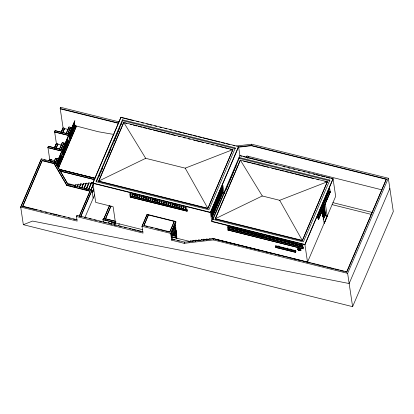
<?xml version="1.0" encoding="UTF-8"?>
<svg xmlns="http://www.w3.org/2000/svg" width="414" height="414" viewBox="0 0 414 414"><rect width="100%" height="100%" fill="white"/><g stroke="black" fill="none" stroke-linecap="round" stroke-linejoin="round"><path stroke-width="0.62" d="M61.365 131.994L63.099 127.942L60.196 108.535L60.708 107.345L119.035 121.866M236.466 145.992L251.676 144.212L388.322 178.227L393.3 211.538L352.609 306.655L23.339 224.688L20.7 207.036L41.302 158.883L55.176 162.34L68.005 184.442L55.176 162.34M20.741 207.321L41.09 159.763M42.202 160.425L22.661 206.482L42.202 160.425L54.084 163.385L66.913 185.488L90.076 191.252L79.467 216.051M48.961 160.984L49.706 159.25L47.962 147.581L48.469 146.39L62.581 149.904L62.069 151.089L63.006 157.356L58.307 168.348M54.42 148.222L56.402 143.596L54.658 131.926L55.165 130.736L69.278 134.25L70.302 140.506M49.608 159.224L48.862 160.932L49.608 159.224L51.207 159.597L50.467 161.362M50.373 161.336L51.113 159.602L50.658 161.015M55.833 148.574L57.903 143.943L56.304 143.544L54.322 148.171L56.402 143.596M62.53 132.92L64.6 128.288L63 127.89L61.018 132.516L63.099 127.942M55.926 148.6L57.903 143.943M62.623 132.946L64.6 128.288M56.118 148.253L57.81 143.948M62.814 132.599L64.506 128.293M53.846 162.298L55.574 158.215L57.173 158.614L55.197 163.271L57.173 158.614L55.352 162.671M59.305 149.537L62.271 142.561L63.875 142.99L60.905 149.93M66.25 133.303L68.967 126.907L70.571 127.336L67.792 133.934M53.939 162.319L55.579 158.246M59.647 148.978L62.369 142.613M66.343 133.324L69.066 126.958M60.811 149.909L63.777 142.965L67.523 144.144M67.751 133.675L70.478 127.31L73.599 128.335M60.899 149.904L63.87 142.959M67.844 133.67L70.566 127.305M56.04 164.746L61.484 152.016L56.154 164.668M62.24 150.246L68.181 136.361L62.597 149.599L63.606 156.161M68.936 134.591L74.877 120.707L68.905 134.855M63.518 156.166L69.702 141.702L68.771 135.435L69.278 134.25M57.292 166.816L61.5 156.953L63.099 157.351M62.752 154.055L68.196 141.298L69.795 141.697M69.697 137.821L74.893 125.644L76.492 126.042L58.4 168.374M57.386 166.842L61.598 157.004M62.845 154.08L68.294 141.35M69.79 137.846L74.991 125.696M63.238 153.868L68.843 140.77L63.171 154.225M57.712 166.987L62.141 156.425L57.779 166.63L57.142 162.36M69.868 138.566L75.539 125.116L69.935 138.214L69.298 133.945M70.214 140.512L76.399 126.047L98.196 131.714L113.99 134.488M74.779 186.326L75.503 184.442L77.91 185.042M74.965 186.372L75.462 185.213M77.201 186.585L78.168 184.121L81.18 184.872M77.387 186.631L78.132 184.887M79.348 187.273L80.839 183.795L83.245 184.396M79.374 187.418L80.839 183.795M80.306 185.726L80.859 183.94M81.77 187.532L83.509 183.474L85.915 184.07M81.791 187.671L83.509 183.474M81.982 187.718L82.479 186.559M83.219 184.82L83.53 183.614M83.944 188.365L86.174 183.148L88.586 183.749M84.213 187.93L86.174 183.148M84.399 187.977L86.2 183.288M86.117 189.203L88.844 182.822L91.256 183.423M86.386 188.763L88.844 182.822M86.573 188.81L88.808 183.593M20.7 207.036L77.149 221.092L76.461 216.512L76.973 215.327L142.908 231.736M88.539 189.457L91.515 182.502L92.72 182.802M88.56 189.602L91.515 182.502M88.994 189.069L89.74 187.325M90.236 186.165L90.982 184.427M115.444 221.278L103.479 218.271L102.905 219.648L115.465 222.773L113.11 206.726L95.706 202.394L92.814 183.035L120.96 117.245L238.557 146.52L239.939 155.773L241.812 156.238M93.109 182.729L120.96 117.245M79.172 216.356L90.029 190.968L66.866 185.203M90.713 190.295L93.44 183.914M90.733 190.435L93.46 184.059M91.913 188.163L92.41 187.004M80.833 216.118L91.949 190.129L67.963 184.158M80.88 216.403L91.996 190.414M122.461 119.812L96.017 181.637L208.91 209.743L235.354 147.917L122.461 119.812L122.591 120.665L96.395 181.896M99.024 176.524L100.043 174.144M100.55 172.954L101.316 171.173M101.823 169.983L102.584 168.198M107.588 156.508L108.344 154.738M108.851 153.558L109.606 151.783M110.114 150.603L110.869 148.833M112.639 144.698L113.141 143.518M113.902 141.748L116.174 136.434M116.681 135.254L117.436 133.484M117.943 132.299L118.699 130.529M119.206 129.349L119.962 127.579M121.271 124.516L122.021 122.761M92.141 192.867L93.874 188.81M92.41 192.432L93.647 189.529M92.596 192.479L93.838 189.576M98.703 181.379L123.75 122.435L232.88 149.604L207.833 208.542L98.703 181.379L98.661 181.094L123.75 122.435L145.697 158.324L185.213 168.156L232.88 149.604L207.833 208.542M84.829 217.743L94.656 194.777M103.438 222.302L103.034 219.591L103.541 218.406L116.008 221.506M103.842 218.727L109.42 205.649M103.94 218.752L109.534 205.67M105.347 219.104L110.942 206.022M105.373 219.249L110.968 206.172M111.2 223.974L111.708 222.784L115.097 223.627M111.708 222.784L111.221 224.119L109.363 223.663M111.407 224.165L111.728 222.929M114.331 225.283L115.351 222.903L142.504 229.666M114.606 224.828L115.351 222.903M130.312 193.742L130.653 196.019L130.198 197.116L187.144 211.176L130.234 197.038L129.717 193.592L186.636 207.761L187.118 211.285M118.539 225.671L119.299 223.886M76.461 216.512L143.021 233.082L142.002 226.251L147.089 214.359L175.779 221.506L175.909 222.359L171.334 233.056L172.265 239.323L174.667 239.918M142.043 226.536L147.13 214.643M143.922 225.413L148.502 214.711L143.963 225.697L143.922 225.413L169.792 231.856L169.833 232.14M169.792 231.856L174.372 221.154L170.092 231.545M352.609 306.655L347.631 273.349L213.339 239.918L184.183 243.328L171.717 240.223L170.697 233.392L175.779 221.506M170.739 233.677L175.826 221.79M171.717 240.223L172.224 239.038L184.691 242.138L213.847 238.728L346.73 271.807L346.772 272.091L344.893 271.625M174.879 224.559L176.835 238.247L176.881 237.946M184.183 243.328L184.691 242.138M189.954 241.833L190.461 240.643L192.872 241.243M192.629 241.538L193.136 240.348L195.543 240.948M192.65 241.683L193.136 240.348M195.32 241.388L195.812 240.058L198.218 240.658M197.975 240.953L198.482 239.763L200.893 240.363M331.2 178.491L333.073 178.957L304.932 244.746L211.797 221.562L210.41 212.31L238.557 146.52M238.599 146.804L210.457 212.594L92.855 183.319M212.097 209.468L214.054 204.889M215.363 201.83L216.098 200.112M216.832 198.394L217.324 197.25M219.125 193.043L219.86 191.33M220.346 190.181L221.081 188.463M212.118 209.613L214.079 205.033M217.836 196.246L214.405 204.262L214.509 204.94L218.183 196.355L218.08 195.677M219.146 193.188L219.881 191.47M220.367 190.326L221.102 188.608M211.238 212.584L214.426 205.142L214.323 204.459M211.259 212.724L214.447 205.282L214.545 205.965L211.363 213.407M211.383 213.546L214.566 206.105L214.669 206.788L211.73 213.655M211.751 213.795L214.69 206.928L214.794 207.605L211.854 214.478M211.875 214.618L214.814 207.75L214.918 208.428L211.73 215.87M211.751 216.015L214.938 208.573L215.037 209.251L211.854 216.693M211.875 216.838L215.057 209.396L215.161 210.074L212.222 216.946M212.18 217.231L222.784 192.448L221.94 186.792M203.321 240.363L203.828 239.173L206.239 239.773M203.341 240.508L203.828 239.173M212.982 219.555L239.178 158.324L239.049 157.47L329.834 180.069L303.384 241.895L212.599 219.296L211.471 211.751L222.83 185.198L223.958 192.743L222.784 192.448M224.424 193.576L224.931 192.391M225.687 190.621L227.959 185.306M228.466 184.126L229.221 182.357M229.729 181.177L230.484 179.402M230.991 178.222L232.508 174.682M233.015 173.497L233.77 171.727M234.277 170.547L235.033 168.777M235.54 167.598L236.296 165.823M205.996 240.068L206.503 238.883L208.91 239.483M215.285 219.032L240.337 160.094L327.36 181.756L302.308 240.694L215.285 219.032L215.244 218.747L240.337 160.094L262.285 195.977L279.688 200.309L327.36 181.756L302.308 240.694M208.666 239.778L209.179 238.588L210.985 239.038M238.49 146.887L251.169 145.402L251.676 144.212M246.268 157.734L246.998 155.995L248.597 156.394L247.841 158.189M246.589 157.232L246.998 155.995M247.743 158.179L248.602 156.42M213.339 239.918L213.847 238.728M228.083 226.712L228.424 228.989L227.969 230.086L227.488 226.567L302.753 245.3L303.229 248.824L227.964 230.06M295.643 252.302L275.62 247.406L276.076 246.335L296.067 251.308M304.89 244.462L333.032 178.672L239.897 155.488L211.751 221.278L304.89 244.462L307.53 262.114L211.849 238.293L212.061 238.485M303.229 248.793L228.005 230.008M317.709 217.795L318.112 216.848L317.833 214.969M317.647 218.126L329.021 191.542L328.763 189.835M330.201 191.863L318.335 219.606L317.817 216.16L329.684 188.417L330.294 191.889L318.33 219.575M322.351 211.756L323.282 209.572M322.371 211.896L323.303 209.717M322.278 213.365L323.443 210.643M322.299 213.51L323.463 210.783M322.692 214.033L323.603 211.709L323.148 208.651M322.599 215.503L323.764 212.775M322.62 215.642L323.784 212.92M322.754 216.569L323.924 213.841L323.624 211.849M322.775 216.708L323.945 213.986L324.079 214.913L323.148 217.091M323.168 217.231L324.105 215.052L324.24 215.979L323.308 218.157M323.189 218.266L324.203 215.885L324.488 215.958L323.215 218.928M323.329 218.302L324.348 215.922L323.205 208.289M323.888 217.391L324.628 215.663M323.184 219.772L324.912 215.735L323.598 206.922M324.912 215.735L325.57 215.901L325.74 215.503L324.276 205.711M325.74 215.503L327.339 215.901L324.307 223.177L327.174 215.994L325.321 203.61M307.53 262.114L335.671 196.324L333.032 178.672M346.73 271.807L386.402 179.065L251.169 145.402M346.772 272.091L386.402 179.065M347.631 273.349L388.322 178.227M389.843 188.411L349.152 283.528L32.571 221.071L23.339 224.688M145.697 158.324L98.661 181.094L207.792 208.258L185.213 168.156M262.285 195.977L215.244 218.747L302.267 240.41L279.688 200.309M238.029 147.275L251.339 145.718L386.443 179.35M188.665 242.009L189.933 241.864M199.439 240.751L200.707 240.601M206.415 239.934L207.683 239.784M299.162 249.244C298.308 249.854 300.714 249.818 299.131 249.181A0.543 0.279 23.2 0 0 298.825 249.471L298.872 249.533M299.162 248.85L298.929 248.814A1.149 0.59 23.2 0 0 298.287 249.425L298.406 249.585M299.167 248.912L298.965 248.876A1.045 0.538 23.2 0 0 298.38 249.43L298.484 249.575M121.002 117.529L133.51 120.645M136.641 121.421L138.514 121.892M141.645 122.668L143.518 123.134M146.649 123.915L148.522 124.381M149.775 124.692L151.653 125.163M154.779 125.939L156.658 126.405M159.783 127.186L161.662 127.652M164.788 128.428L166.666 128.899M169.792 129.675L171.67 130.141M174.796 130.922L176.674 131.388M177.922 131.699L181.679 132.635M182.926 132.946L186.683 133.882M187.93 134.193L191.687 135.124M192.934 135.435L196.691 136.372M197.939 136.682L201.69 137.619M202.943 137.929L219.834 142.131M221.086 142.447L224.838 143.379M226.091 143.689L229.842 144.626M232.968 145.402L234.847 145.873M122.591 120.665L235.483 148.771M125.049 123.03L126.932 123.501M130.063 124.283L131.947 124.749M133.199 125.064L136.967 126.001M138.219 126.311L141.981 127.248M143.239 127.559L147.001 128.495M148.253 128.811L152.016 129.748M153.273 130.058L165.186 133.023M166.444 133.339L170.206 134.276M171.458 134.586L175.226 135.523M178.362 136.304L180.24 136.77M183.376 137.552L185.26 138.022M188.396 138.804L190.274 139.27M193.41 140.051L195.294 140.517M196.546 140.832L200.309 141.769M201.566 142.08L203.445 142.551M206.581 143.332L208.465 143.798M211.601 144.579L213.479 145.045M216.615 145.826L218.499 146.297M219.751 146.608L223.519 147.544M224.771 147.855L228.533 148.792M229.791 149.107L232.927 149.889M60.196 108.535L118.523 123.051M118.616 123.351L60.237 108.82L60.708 107.345M381.987 189.871L248.503 156.399M243.065 156.549L246.816 157.486M248.064 157.796L271.817 163.706M274.943 164.487L276.821 164.953M283.067 166.511L284.946 166.977M288.072 167.753L289.945 168.219M293.071 169L294.944 169.466M298.07 170.242L299.948 170.708M303.074 171.489L304.947 171.955M308.073 172.731L309.946 173.202M313.072 173.978L314.95 174.444M316.198 174.755L319.95 175.691M321.197 176.002L324.949 176.933M326.201 177.244L329.953 178.18M239.178 158.324L329.963 180.923M243.51 161.155L245.388 161.626M246.641 161.936L250.398 162.868M251.65 163.183L255.407 164.115M256.659 164.43L260.411 165.362M261.664 165.678L265.421 166.609M266.673 166.92L268.551 167.391M271.682 168.167L273.561 168.638M274.813 168.948L278.57 169.885M279.823 170.195L283.58 171.132M284.832 171.443L288.584 172.379M289.836 172.69L293.593 173.621M294.846 173.937L313.631 178.61M316.757 179.391L318.635 179.857M324.897 181.415L327.402 182.041M329.021 191.542L330.289 191.858L318.428 219.627M64.548 128.547L68.253 129.468M54.658 131.926L68.771 135.435M332.959 202.663L372.336 212.465M332.111 204.645L371.487 214.447M57.851 144.201L61.557 145.128M320.86 210.395L322.268 210.747L324.121 223.13M47.962 147.581L62.069 151.089M60.827 159.799L57.08 158.619M51.155 159.856L54.86 160.782M44.36 159.918L46.166 160.373M50.994 161.574L52.806 162.024M54.011 162.324L55.217 162.624M42.244 160.71L54.125 163.67L66.913 185.488M59.264 169.362L94.718 178.191L59.269 169.393M59.264 169.476L95.013 178.377M59.523 170.858L94.47 179.557M60.108 171.091L94.376 179.619M92.814 183.035L210.41 212.31M187.314 209.986L185.684 209.582L185.312 207.078M130.653 196.019L187.568 210.188M67.187 183.361L75.845 185.519M69.236 184.753L71.079 185.208M74.158 185.974L76 186.435M79.074 187.2L82.769 188.122M83.995 188.427L87.69 189.343M303.431 247.525L302.303 247.246L301.93 244.741M228.424 228.989L303.058 247.567M276.293 246.252L278.881 246.894L278.736 245.947M281.701 247.598L279.114 246.951L278.974 246.004M281.934 247.655L284.521 248.302M284.76 248.359L287.347 249L287.202 248.053M290.167 249.704L287.58 249.062L287.44 248.11M292.988 250.408L290.4 249.761L290.261 248.814M293.226 250.465L295.813 251.112L295.668 250.159M148.543 214.995L174.413 221.438M174.247 224.916L175.443 225.211M174.268 225.056L175.464 225.351M173.839 226.034L175.034 226.329M173.859 226.179L175.055 226.474M173.435 227.157L175.821 227.747M173.456 227.296L175.841 227.891M173.026 228.274L176.012 229.02M173.047 228.419L176.033 229.159M215.275 239.354L219.032 240.291M220.284 240.601L224.041 241.538M225.294 241.848L232.182 243.567M233.434 243.877L237.191 244.814M238.443 245.124L242.2 246.061M243.453 246.371L247.21 247.308M248.462 247.619L252.219 248.555M253.471 248.866L262.238 251.044M265.369 251.826L267.247 252.292M270.378 253.073L272.257 253.539M275.388 254.32L277.266 254.786M278.519 255.102L280.397 255.567M283.528 256.349L285.406 256.815M288.537 257.596L290.416 258.062M293.547 258.843L295.425 259.309M298.556 260.09L300.435 260.556M303.565 261.337L305.444 261.803M306.696 262.114L310.453 263.05M311.706 263.361L315.463 264.298M316.715 264.608L320.472 265.545M321.725 265.855L325.482 266.792M326.734 267.102L333.622 268.815M334.874 269.131L338.631 270.063M339.884 270.378L343.641 271.31M172.617 229.397L176.198 230.287M172.638 229.537L176.219 230.427M172.208 230.515L176.39 231.555M172.234 230.66L176.411 231.7M171.805 231.638L175.981 232.678M171.826 231.778L176.602 232.968M204.169 240.218L201.157 239.468L201.364 239.659M145.811 226.158L147.658 226.618M150.743 227.384L152.59 227.845M155.669 228.611L159.364 229.532M160.596 229.837L164.291 230.758M165.522 231.064L169.217 231.985M171.396 232.756L176.768 234.096M171.417 232.901L176.788 234.236M142.002 226.251L170.697 233.392M170.987 233.879L176.695 235.261M171.334 234.101L176.628 235.416M171.003 234.293L173.45 234.898M171.582 235.038L176.876 236.358M171.888 235.39L176.778 236.606M103.034 219.591L115.501 222.696M172.591 237.015L176.902 238.091M171.882 236.88L176.814 238.107M171.908 237.02L190.171 241.533M111.454 223.508L108.07 222.665L108.277 222.856M79.504 216.227L81.367 216.693M84.477 217.469L86.345 217.93M89.455 218.706L91.323 219.172M94.433 219.943L96.296 220.408M99.407 221.185L101.275 221.65M104.385 222.421L106.253 222.887M114.336 224.9L116.205 225.366M119.315 226.137L121.178 226.603M124.288 227.379L126.156 227.845M129.266 228.616L131.135 229.082M132.376 229.392L136.108 230.319M137.355 230.629L141.086 231.561M177.663 240.663L179.464 241.114M22.62 206.198L77.03 219.746M23.287 206.643L37.048 210.064M40.174 210.845L42.052 211.311M45.178 212.092L47.051 212.558M50.182 213.334L52.055 213.8M53.308 214.116L57.06 215.047M58.312 215.358L60.185 215.829M63.316 216.605L65.189 217.071M68.315 217.852L70.194 218.318M73.319 219.094L75.198 219.565M299.255 248.876L299.488 248.954A1.149 0.59 23.2 0 1 300.367 249.942L300.517 250.17L300.134 250.165A1.149 0.59 23.2 0 1 298.613 249.782L298.442 249.626M299.477 248.586L298.867 248.892A1.402 0.719 23.2 0 0 299.829 249.357L299.736 248.731M298.52 249.616L298.67 249.761A1.045 0.538 23.2 0 0 300.062 250.108L299.695 249.818A0.543 0.279 23.2 0 1 298.975 249.642L298.246 249.647M328.633 189.721L328.913 191.599L328.519 192.52L328.333 191.268M328.152 190.844L328.431 192.722L328.038 193.643L327.759 191.765M327.671 191.967L327.955 193.845L327.557 194.766L327.277 192.888M327.288 193.716L327.474 194.968L327.076 195.889L326.889 194.637M326.806 194.839L326.993 196.091L326.599 197.012L326.408 195.76M326.232 195.336L326.511 197.214L326.118 198.135L325.932 196.883M325.844 197.085L326.03 198.337L325.637 199.258L325.357 197.38M325.269 197.581L325.554 199.46L325.156 200.381L324.876 198.503M324.788 198.704L325.073 200.583L324.674 201.504L324.395 199.626M324.359 200.138L324.612 201.846M323.846 201.328L324.105 203.036M323.717 201.214L323.996 203.093L323.593 204.04L323.406 202.788M324.064 205.83L325.57 215.901M323.225 202.358L323.505 204.237L323.101 205.184L322.822 203.305M323.5 208.113L323.784 210.001M324.348 213.774L324.535 215.037M322.734 203.507L323.018 205.385L322.609 206.332L322.33 204.454M323.251 207.683L324.488 215.958M322.34 205.277L322.527 206.529L322.123 207.481L321.838 205.598M321.849 206.426L322.035 207.678L321.631 208.625L321.445 207.373M321.357 207.569L321.543 208.822L321.14 209.774L320.954 208.521M320.866 208.718L321.057 209.97L320.648 210.917L320.369 209.039M320.286 209.236L320.565 211.114L320.157 212.066L319.97 210.814M319.794 210.384L320.074 212.263L319.67 213.21L319.385 211.331M319.396 212.159L319.582 213.412L319.178 214.359L318.992 213.106M318.904 213.303L319.09 214.555L318.687 215.503L318.501 214.25M318.418 214.452L318.604 215.704L318.195 216.651L317.916 214.773M301.697 244.679L302.07 247.184L300.947 246.904L300.569 244.4M300.336 244.343L300.709 246.847L299.586 246.568L299.213 244.063M298.975 244.006L299.353 246.511L298.23 246.232L297.945 244.353M299.213 249.197L299.141 248.71L299.389 249.249A0.543 0.279 23.2 0 1 299.808 249.714L300.274 249.901A1.045 0.538 23.2 0 0 299.472 249M297.619 243.665L297.992 246.17L296.869 245.89L296.496 243.385M296.258 243.328L296.636 245.833L295.508 245.554L295.135 243.049M294.903 242.987L295.275 245.497L294.152 245.217L293.774 242.707M293.542 242.651L293.914 245.155L292.791 244.876L292.419 242.371M292.18 242.314L292.558 244.819L291.435 244.539L291.058 242.035M290.825 241.973L291.197 244.477L290.074 244.198L289.702 241.693M289.464 241.636L289.841 244.141L288.713 243.862L288.341 241.357M288.108 241.3L288.48 243.805L287.357 243.525L286.985 241.02M286.747 240.958L287.119 243.463L285.996 243.184L285.624 240.679M285.386 240.622L285.764 243.127L284.641 242.847L284.263 240.343M284.03 240.286L284.402 242.79L283.279 242.511L282.907 240.001M282.669 239.944L283.047 242.449L281.924 242.169L281.546 239.665M281.313 239.608L281.686 242.112L280.563 241.833L280.19 239.328M279.952 239.266L280.325 241.776L279.202 241.491L278.829 238.987M278.596 238.93L278.969 241.434L277.846 241.155L277.468 238.65M277.235 238.593L277.608 241.098L276.485 240.819L276.112 238.314M275.874 238.252L276.252 240.757L275.129 240.477L274.751 237.972M274.518 237.915L274.891 240.42L273.768 240.141L273.395 237.636M273.157 237.579L273.535 240.084L272.407 239.804L272.034 237.3M271.801 237.238L272.174 239.742L271.051 239.463L270.673 236.958M270.44 236.901L270.813 239.406L269.69 239.126L269.317 236.622M269.079 236.56L269.457 239.069L268.334 238.79L267.956 236.28M267.723 236.223L268.096 238.728L266.973 238.448L266.6 235.944M266.331 235.685L266.761 238.531M265.007 235.902L265.348 238.179M264.717 235.478L265.089 237.983L263.966 237.703L263.594 235.199M263.356 235.136L263.734 237.641L262.611 237.362L262.233 234.857M262 234.8L262.373 237.305L261.25 237.025L260.877 234.521M260.639 234.459L261.017 236.968L259.894 236.684L259.516 234.179M259.283 234.122L259.656 236.627L258.533 236.347L258.16 233.843M257.922 233.786L258.295 236.29L257.172 236.011L256.799 233.506M256.566 233.444L256.939 235.949L255.816 235.669L255.438 233.165M255.205 233.108L255.578 235.613L254.455 235.333L254.082 232.828M253.844 232.771L254.222 235.276L253.099 234.997L252.721 232.492M252.488 232.43L252.861 234.935L251.738 234.655L251.365 232.15M251.127 232.094L251.505 234.598L250.377 234.319L250.004 231.814M249.771 231.752L250.144 234.262L249.021 233.982L248.643 231.473M248.41 231.416L248.783 233.92L247.66 233.641L247.287 231.136M247.049 231.079L247.427 233.584L246.304 233.305L245.926 230.8M245.693 230.738L246.066 233.242L244.943 232.963L244.57 230.458M244.332 230.401L244.71 232.906L243.582 232.627L243.209 230.122M242.977 230.065L243.349 232.57L242.226 232.29L241.854 229.786M241.616 229.723L241.988 232.228L240.865 231.949L240.493 229.444M240.255 229.387L240.632 231.892L239.509 231.612L239.132 229.108M238.899 229.051L239.271 231.555L238.148 231.276L237.776 228.766M237.538 228.709L237.915 231.214L236.787 230.934L236.415 228.43M236.182 228.373L236.554 230.877L235.431 230.598L235.059 228.093M234.821 228.031L235.193 230.541L234.07 230.256L233.698 227.752M233.465 227.695L233.838 230.2L232.715 229.92L232.337 227.415M232.104 227.358L232.477 229.863L231.354 229.584L230.981 227.079M230.743 227.017L231.121 229.522L229.998 229.242L229.713 227.364M229.387 226.681L229.76 229.185L228.637 228.906L228.264 226.401M221.837 186.89L221.94 187.568L218.266 196.158L218.162 195.475M185.079 207.016L185.451 209.52L183.826 209.117L183.449 206.612M183.216 206.555L183.588 209.06L181.963 208.651L181.586 206.146M181.353 206.089L181.725 208.594L180.1 208.19L179.728 205.686M179.583 206.255L179.867 208.133L178.237 207.724L177.958 205.846M177.627 205.163L178.004 207.668L176.374 207.264L176.002 204.759M175.769 204.697L176.141 207.202L174.517 206.798L174.139 204.293M173.906 204.237L174.278 206.741L172.654 206.338L172.276 203.833M172.043 203.771L172.415 206.275L170.791 205.872L170.418 203.367M175.132 224.673L175.313 225.904M175.588 227.747L175.774 228.978M175.955 230.21L176.141 231.436M176.323 232.668L176.602 234.51M170.18 203.31L170.558 205.815L168.928 205.411L168.555 202.901M168.317 202.844L168.695 205.349L167.065 204.946L166.692 202.441M166.459 202.384L166.832 204.889L165.207 204.48L164.829 201.975M164.653 202.291L164.989 204.568M163.24 201.939L163.582 204.216M163.044 202.136L163.323 204.014L161.745 203.621L161.367 201.116M161.134 201.054L161.507 203.564L159.928 203.165L159.644 201.287M159.318 200.604L159.69 203.108L158.112 202.715L157.734 200.21M157.501 200.153L157.874 202.658L156.295 202.265L155.918 199.76M155.685 199.698L156.057 202.203L154.479 201.809L154.101 199.305M153.868 199.248L154.241 201.753L152.662 201.359L152.285 198.855M152.052 198.798L152.424 201.302L150.846 200.909L150.468 198.404M150.235 198.342L150.608 200.847L149.03 200.454L148.652 197.949M148.419 197.892L148.792 200.397L147.213 200.003L146.841 197.499M146.603 197.437L146.975 199.946L145.397 199.553L145.024 197.043M144.786 196.986L145.159 199.491L143.58 199.098L143.208 196.593M147.089 214.359L147.213 215.213M142.97 196.536L143.342 199.041L141.764 198.648L141.391 196.143M141.153 196.081L141.531 198.585L139.948 198.192L139.575 195.687M139.337 195.631L139.715 198.135L138.131 197.742L137.758 195.237M137.52 195.18L137.898 197.685L136.315 197.292L135.942 194.787M135.704 194.725L136.082 197.23L134.498 196.836L134.126 194.332M133.888 194.275L134.265 196.779L132.682 196.386L132.309 193.881M132.071 193.824L132.449 196.329L130.865 195.936L130.493 193.426M91.949 190.129L93.166 198.254M74.313 122.213L74.955 126.487M74.246 122.373L74.887 126.643M73.697 123.662L74.334 127.931M73.63 123.822L74.266 128.092M73.076 125.106L73.713 129.38M73.009 125.266L73.645 129.535M72.46 126.555L73.097 130.824M72.388 126.715L73.03 130.984M71.839 128.004L72.476 132.273M71.772 128.159L72.409 132.428M71.218 129.447L71.86 133.717M71.151 129.608L71.793 133.877M70.603 130.896L71.239 135.166M70.535 131.052L71.172 135.321M69.982 132.34L70.623 136.61M69.914 132.501L70.551 136.77M69.366 133.789L70.002 138.059M67.617 137.867L68.258 142.142M67.549 138.028L68.186 142.297M67.001 139.316L67.637 143.586M66.933 139.477L67.57 143.746M66.38 140.765L67.016 145.035M66.312 140.92L66.949 145.19M76.973 215.327L77.014 215.611M65.759 142.209L66.4 146.478M65.691 142.369L66.333 146.639M65.143 143.658L65.779 147.927M65.076 143.813L65.712 148.083M64.522 145.102L65.164 149.371M64.455 145.262L65.096 149.532M63.906 146.551L64.543 150.82M63.839 146.706L64.475 150.975M63.285 147.995L63.922 152.264M63.218 148.155L63.854 152.424M62.669 149.444L63.306 153.713M60.92 153.527L61.557 157.796M60.853 153.682L61.489 157.951M60.304 154.971L60.941 159.24M60.232 155.131L60.874 159.4M59.683 156.42L60.32 160.689M59.616 156.575L60.253 160.844M59.062 157.863L59.704 162.133M58.995 158.024L59.637 162.293M58.446 159.312L59.083 163.582M58.379 159.468L59.016 163.737M57.825 160.756L58.467 165.026M57.758 160.917L58.395 165.186M57.21 162.205L57.846 166.475M56.589 163.649L56.863 165.481M56.521 163.809L56.796 165.641M54.084 163.385L54.125 163.67M41.302 158.883L41.343 159.167M48.402 146.261L47.833 147.632L62.131 151.193L62.705 149.816L48.407 146.287M55.098 130.601L54.529 131.978L68.828 135.538L69.402 134.162L55.103 130.633M218.204 196.5L214.53 205.085L214.633 205.763L218.302 197.178L218.204 196.5M221.961 187.713L218.287 196.298L218.39 196.981L222.064 188.391L221.961 187.713M218.328 197.318L214.654 205.908L214.752 206.586L218.426 198.001L218.328 197.318M222.085 188.536L218.411 197.121L218.514 197.804L222.183 189.214L222.085 188.536M218.447 198.14L214.778 206.731L214.876 207.409L218.551 198.823L218.447 198.14M222.209 189.358L218.535 197.944L218.633 198.627L222.308 190.036L222.209 189.358M218.571 198.963L214.897 207.554L215.001 208.232L218.675 199.646L218.571 198.963M222.328 190.181L218.654 198.767L218.758 199.444L222.432 190.859L222.328 190.181M218.695 199.786L215.021 208.377L215.125 209.054L218.794 200.469L218.695 199.786M222.453 191.004L218.778 199.589L218.882 200.267L222.556 191.682L222.453 191.004M218.82 200.609L215.145 209.194L215.244 209.877L218.918 201.292L218.82 200.609M222.577 191.827L218.902 200.412L219.006 201.09L222.675 192.505L222.577 191.827M300.931 250.165L300.802 250.366A1.754 0.9 23.2 0 1 297.951 249.658L297.754 249.373A1.754 0.9 23.2 0 1 299.156 248.514A1.754 0.9 23.2 0 1 300.931 250.165M295.389 250.594L275.398 245.616L275.657 247.355L295.648 252.328L295.389 250.594M298.194 249.704A1.402 0.719 23.2 0 0 300.466 250.273A1.402 0.719 23.2 0 0 299.151 248.798A1.402 0.719 23.2 0 0 298.194 249.704M297.92 249.735A1.754 0.9 23.2 0 0 300.771 250.444A1.754 0.9 23.2 0 0 299.12 248.597A1.754 0.9 23.2 0 0 297.92 249.735"/></g></svg>
